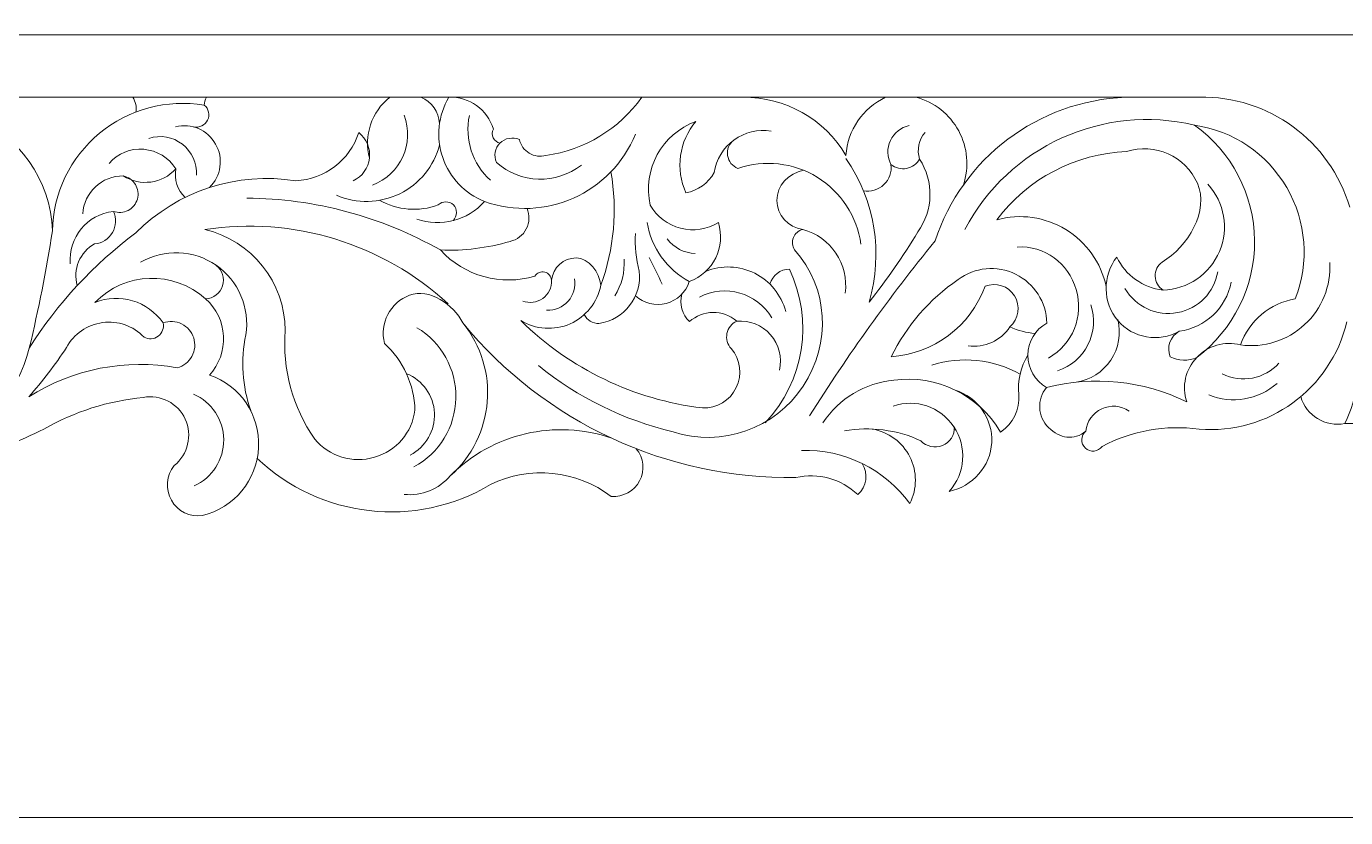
# Model space of a CAD drawing. Header units: millimetres. Extents: x 4330 to 4574, y 4046 to 4299.
# Drawn here: x 4442 to 4529.8, y 4177.5 to 4230 of the extents above; entities that cross this region are included whole.
import ezdxf

# ---------------------------------------------------------------- set-up
doc = ezdxf.new("R2010")
doc.units = ezdxf.units.MM
doc.header["$MEASUREMENT"] = 0
doc.layers.add('Layer 1', color=18, linetype='Continuous', true_color=0x000000)

msp = doc.modelspace()

# ---------------------------------------------------------------- linework, layer by layer
at = {"layer": 'Layer 1', "lineweight": 9}
for points, knots in [([(4329.695, 4299.452), (4329.695, 4299.452), (4573.695, 4299.452), (4573.695, 4299.452), (4573.695, 4299.452), (4573.695, 4177.452), (4573.695, 4177.452), (4573.695, 4177.452), (4329.695, 4177.452), (4329.695, 4177.452), (4329.695, 4177.452), (4329.695, 4299.452), (4329.695, 4299.452)], [0, 0, 0, 0, 0.25, 0.25, 0.25, 0.5, 0.5, 0.5, 0.75, 0.75, 0.75, 1, 1, 1, 1]), ([(4332.822, 4209.265), (4332.546, 4207.351), (4332.842, 4205.399), (4333.676, 4203.653), (4333.676, 4203.653), (4331.695, 4203.653), (4331.695, 4203.653), (4331.695, 4203.653), (4331.695, 4229.493), (4331.695, 4229.493), (4331.695, 4229.493), (4431.466, 4229.493), (4431.466, 4229.493), (4431.466, 4229.493), (4531.695, 4229.493), (4531.695, 4229.493), (4531.695, 4229.493), (4531.695, 4203.653), (4531.695, 4203.653), (4531.695, 4203.653), (4529.714, 4203.653), (4529.714, 4203.653), (4530.547, 4205.399), (4530.844, 4207.351), (4530.567, 4209.265)], [0, 0, 0, 0, 0.111111, 0.111111, 0.111111, 0.222222, 0.222222, 0.222222, 0.333333, 0.333333, 0.333333, 0.444444, 0.444444, 0.444444, 0.555556, 0.555556, 0.555556, 0.666667, 0.666667, 0.666667, 0.777778, 0.777778, 0.777778, 1, 1, 1, 1]), ([(4520.478, 4225.34), (4520.478, 4225.34), (4429.122, 4225.34), (4429.122, 4225.34), (4428.967, 4224.927), (4428.94, 4224.478), (4429.045, 4224.05)], [0, 0, 0, 0, 0.333333, 0.333333, 0.333333, 1, 1, 1, 1]), ([(4438.555, 4225.34), (4438.312, 4224.961), (4438.251, 4224.493), (4438.389, 4224.065), (4441.554, 4222.851), (4443.678, 4219.847), (4443.773, 4216.459), (4443.828, 4218.973), (4444.972, 4221.339), (4446.909, 4222.943), (4448.845, 4224.547), (4451.397, 4225.228), (4453.878, 4224.814)], [0, 0, 0, 0, 0.2, 0.2, 0.2, 0.4, 0.4, 0.4, 0.6, 0.6, 0.6, 1, 1, 1, 1]), ([(4454.015, 4225.34), (4453.935, 4225.175), (4453.888, 4224.997), (4453.878, 4224.814), (4454.17, 4224.571), (4454.26, 4224.161), (4454.096, 4223.818), (4453.932, 4223.476), (4453.54, 4223.292), (4453.167, 4223.366)], [0, 0, 0, 0, 0.25, 0.25, 0.25, 0.5, 0.5, 0.5, 1, 1, 1, 1]), ([(4473.542, 4222.291), (4473.344, 4222.33), (4473.176, 4222.459), (4473.088, 4222.641), (4472.999, 4222.822), (4473.002, 4223.036), (4473.095, 4223.216), (4472.712, 4224.518), (4471.495, 4225.393), (4470.139, 4225.34), (4469.42, 4224.125), (4469.27, 4222.657), (4469.728, 4221.323), (4470.186, 4219.988), (4471.199, 4218.925), (4472.512, 4218.409), (4476.519, 4216.982), (4480.935, 4218.95), (4482.544, 4222.887)], [0, 0, 0, 0, 0.142857, 0.142857, 0.142857, 0.285714, 0.285714, 0.285714, 0.428571, 0.428571, 0.428571, 0.571429, 0.571429, 0.571429, 0.714286, 0.714286, 0.714286, 1, 1, 1, 1]), ([(4478.95, 4220.833), (4477.275, 4219.513), (4474.891, 4219.589), (4473.301, 4221.01), (4473.108, 4221.445), (4473.201, 4221.953), (4473.537, 4222.29), (4473.872, 4222.627), (4474.389, 4222.719), (4474.824, 4222.528), (4474.91, 4222.148), (4475.148, 4221.82), (4475.482, 4221.619), (4475.817, 4221.419), (4476.216, 4221.364), (4476.592, 4221.467), (4479.16, 4221.831), (4481.466, 4223.23), (4482.975, 4225.34)], [0, 0, 0, 0, 0.142857, 0.142857, 0.142857, 0.285714, 0.285714, 0.285714, 0.428571, 0.428571, 0.428571, 0.571429, 0.571429, 0.571429, 0.714286, 0.714286, 0.714286, 1, 1, 1, 1]), ([(4499.171, 4225.34), (4497.658, 4224.622), (4496.652, 4223.143), (4496.543, 4221.471), (4495.111, 4223.888), (4492.506, 4225.361), (4489.698, 4225.34)], [0, 0, 0, 0, 0.333333, 0.333333, 0.333333, 1, 1, 1, 1]), ([(4515.127, 4225.34), (4509.324, 4225.105), (4504.279, 4221.301), (4502.466, 4215.783), (4499.452, 4212.081), (4496.665, 4208.202), (4494.119, 4204.164)], [0, 0, 0, 0, 0.333333, 0.333333, 0.333333, 1, 1, 1, 1]), ([(4504.35, 4219.508), (4504.745, 4220.699), (4504.632, 4222), (4504.036, 4223.104), (4503.44, 4224.208), (4502.422, 4225.016), (4501.209, 4225.34)], [0, 0, 0, 0, 0.333333, 0.333333, 0.333333, 1, 1, 1, 1]), ([(4522.776, 4208.869), (4523.346, 4210.473), (4524.738, 4211.647), (4526.416, 4211.938), (4527.365, 4214.362), (4527.154, 4217.087), (4525.845, 4219.337), (4524.535, 4221.587), (4522.286, 4223.113), (4519.71, 4223.485), (4513.633, 4224.923), (4507.358, 4222.077), (4504.448, 4216.552)], [0, 0, 0, 0, 0.2, 0.2, 0.2, 0.4, 0.4, 0.4, 0.6, 0.6, 0.6, 1, 1, 1, 1]), ([(4454.22, 4219.336), (4454.999, 4220.095), (4455.166, 4221.285), (4454.628, 4222.23), (4454.09, 4223.175), (4453.023, 4223.649), (4451.973, 4223.366)], [0, 0, 0, 0, 0.333333, 0.333333, 0.333333, 1, 1, 1, 1]), ([(4486.118, 4213.087), (4487.715, 4213.661), (4488.572, 4215.392), (4488.057, 4217.008), (4487.306, 4216.548), (4486.4, 4216.412), (4485.547, 4216.63), (4484.693, 4216.849), (4483.963, 4217.407), (4483.525, 4218.172), (4482.997, 4220.525), (4484.302, 4222.907), (4486.568, 4223.733), (4485.443, 4222.412), (4485.184, 4220.562), (4485.905, 4218.985), (4486.7, 4219.125), (4487.388, 4219.618), (4487.776, 4220.326), (4487.907, 4221.195), (4488.38, 4221.976), (4489.089, 4222.495), (4489.799, 4223.014), (4490.691, 4223.227), (4491.559, 4223.088)], [0, 0, 0, 0, 0.111111, 0.111111, 0.111111, 0.222222, 0.222222, 0.222222, 0.333333, 0.333333, 0.333333, 0.444444, 0.444444, 0.444444, 0.555556, 0.555556, 0.555556, 0.666667, 0.666667, 0.666667, 0.777778, 0.777778, 0.777778, 1, 1, 1, 1]), ([(4463.782, 4219.786), (4464.376, 4220.067), (4464.783, 4220.635), (4464.858, 4221.289), (4464.932, 4221.942), (4464.668, 4222.584), (4464.152, 4222.991), (4463.555, 4221.156), (4461.883, 4219.88), (4459.956, 4219.786), (4456.058, 4220.409), (4452.102, 4219.119), (4449.323, 4216.317), (4446.511, 4214.223), (4444.11, 4211.63), (4442.241, 4208.665), (4441.476, 4205.691), (4439.397, 4203.226), (4436.597, 4201.966), (4435.639, 4201.591), (4434.553, 4201.753), (4433.746, 4202.391), (4433.352, 4202.735), (4433.139, 4203.242), (4433.17, 4203.765), (4433.201, 4204.287), (4433.475, 4204.768), (4433.907, 4205.063)], [0, 0, 0, 0, 0.1, 0.1, 0.1, 0.2, 0.2, 0.2, 0.3, 0.3, 0.3, 0.4, 0.4, 0.4, 0.5, 0.5, 0.5, 0.6, 0.6, 0.6, 0.7, 0.7, 0.7, 0.8, 0.8, 0.8, 1, 1, 1, 1]), ([(4453.348, 4220.157), (4453.399, 4220.956), (4453.05, 4221.728), (4452.417, 4222.217), (4451.784, 4222.707), (4450.956, 4222.852), (4450.196, 4222.601)], [0, 0, 0, 0, 0.333333, 0.333333, 0.333333, 1, 1, 1, 1]), ([(4497.697, 4219.125), (4498.19, 4219.034), (4498.697, 4219.184), (4499.06, 4219.529), (4499.423, 4219.874), (4499.6, 4220.368), (4499.535, 4220.865), (4499.826, 4220.631), (4500.205, 4220.537), (4500.571, 4220.607), (4500.937, 4220.677), (4501.253, 4220.904), (4501.436, 4221.229), (4501.239, 4221.844), (4501.378, 4222.517), (4501.8, 4223.006)], [0, 0, 0, 0, 0.166667, 0.166667, 0.166667, 0.333333, 0.333333, 0.333333, 0.5, 0.5, 0.5, 0.666667, 0.666667, 0.666667, 1, 1, 1, 1]), ([(4500.748, 4223.45), (4500.197, 4223.336), (4499.733, 4222.969), (4499.494, 4222.459), (4499.256, 4221.95), (4499.27, 4221.361), (4499.535, 4220.865)], [0, 0, 0, 0, 0.333333, 0.333333, 0.333333, 1, 1, 1, 1]), ([(4519.71, 4223.485), (4522.189, 4221.712), (4523.674, 4218.863), (4523.708, 4215.815), (4523.742, 4212.767), (4522.302, 4209.873), (4519.862, 4208.045), (4519.301, 4207.782), (4518.649, 4207.796), (4518.099, 4208.083), (4517.841, 4208.72), (4518.099, 4209.451), (4518.701, 4209.785), (4520.432, 4210.019), (4521.822, 4211.327), (4522.158, 4213.042)], [0, 0, 0, 0, 0.166667, 0.166667, 0.166667, 0.333333, 0.333333, 0.333333, 0.5, 0.5, 0.5, 0.666667, 0.666667, 0.666667, 1, 1, 1, 1]), ([(4452.594, 4218.673), (4452.091, 4219.167), (4451.862, 4219.876), (4451.979, 4220.572), (4451.518, 4221.32), (4450.728, 4221.805), (4449.851, 4221.878), (4448.975, 4221.95), (4448.12, 4221.607), (4447.541, 4220.944)], [0, 0, 0, 0, 0.25, 0.25, 0.25, 0.5, 0.5, 0.5, 1, 1, 1, 1]), ([(4462.666, 4218.83), (4464.013, 4218.243), (4465.55, 4218.277), (4466.87, 4218.923), (4468.189, 4219.57), (4469.156, 4220.756), (4469.517, 4222.18)], [0, 0, 0, 0, 0.333333, 0.333333, 0.333333, 1, 1, 1, 1]), ([(4489.091, 4222.496), (4488.772, 4222.258), (4488.609, 4221.864), (4488.667, 4221.47), (4488.724, 4221.076), (4488.988, 4220.747), (4489.362, 4220.61), (4491.119, 4221.207), (4493.051, 4220.991), (4494.631, 4220.019), (4496.212, 4219.047), (4497.279, 4217.41), (4497.539, 4215.572)], [0, 0, 0, 0, 0.2, 0.2, 0.2, 0.4, 0.4, 0.4, 0.6, 0.6, 0.6, 1, 1, 1, 1]), ([(4513.84, 4212.764), (4513.503, 4214.34), (4512.532, 4215.707), (4511.156, 4216.545), (4509.779, 4217.383), (4508.127, 4217.62), (4506.572, 4217.195), (4508.62, 4219.926), (4511.791, 4221.591), (4515.201, 4221.728), (4517.079, 4222.333), (4519.111, 4221.423), (4519.91, 4219.618), (4520.709, 4217.814), (4519.277, 4215.37), (4517.566, 4214.386), (4517.262, 4214.167), (4517.087, 4213.811), (4517.099, 4213.436), (4517.111, 4213.062), (4517.306, 4212.719), (4517.624, 4212.52), (4519.27, 4212.569), (4520.735, 4213.574), (4521.373, 4215.092), (4522.011, 4216.61), (4521.721, 4218.342), (4520.604, 4219.552)], [0, 0, 0, 0, 0.1, 0.1, 0.1, 0.2, 0.2, 0.2, 0.3, 0.3, 0.3, 0.4, 0.4, 0.4, 0.5, 0.5, 0.5, 0.6, 0.6, 0.6, 0.7, 0.7, 0.7, 0.8, 0.8, 0.8, 1, 1, 1, 1]), ([(4496.534, 4221.256), (4498.47, 4218.48), (4499.038, 4214.972), (4498.079, 4211.727), (4499.263, 4213.203), (4500.344, 4214.758), (4501.315, 4216.382), (4502.352, 4217.819), (4502.401, 4219.743), (4501.436, 4221.229)], [0, 0, 0, 0, 0.25, 0.25, 0.25, 0.5, 0.5, 0.5, 1, 1, 1, 1]), ([(4447.83, 4217.749), (4448.151, 4217.634), (4448.505, 4217.658), (4448.808, 4217.815), (4449.111, 4217.972), (4449.334, 4218.246), (4449.426, 4218.574), (4449.518, 4218.902), (4449.47, 4219.254), (4449.293, 4219.545), (4449.116, 4219.837), (4448.827, 4220.041), (4448.493, 4220.11), (4447.064, 4220.12), (4445.878, 4219.01), (4445.797, 4217.583)], [0, 0, 0, 0, 0.166667, 0.166667, 0.166667, 0.333333, 0.333333, 0.333333, 0.5, 0.5, 0.5, 0.666667, 0.666667, 0.666667, 1, 1, 1, 1]), ([(4480.914, 4220.384), (4481.358, 4217.856), (4481.126, 4215.254), (4480.242, 4212.844), (4480.021, 4211.707), (4479.259, 4210.749), (4478.199, 4210.279), (4477.14, 4209.81), (4475.91, 4209.892), (4474.92, 4210.493), (4478.194, 4207.275), (4482.438, 4205.232), (4486.996, 4204.682), (4487.949, 4204.644), (4488.833, 4205.176), (4489.246, 4206.035), (4489.66, 4206.894), (4489.534, 4207.905), (4488.909, 4208.626), (4488.662, 4208.898), (4488.558, 4209.271), (4488.63, 4209.632), (4488.702, 4209.993), (4488.943, 4210.299), (4489.276, 4210.455), (4490.125, 4210.528), (4490.959, 4210.193), (4491.522, 4209.552), (4492.084, 4208.912), (4492.307, 4208.036), (4492.125, 4207.203)], [0, 0, 0, 0, 0.090909, 0.090909, 0.090909, 0.181818, 0.181818, 0.181818, 0.272727, 0.272727, 0.272727, 0.363636, 0.363636, 0.363636, 0.454545, 0.454545, 0.454545, 0.545455, 0.545455, 0.545455, 0.636364, 0.636364, 0.636364, 0.727273, 0.727273, 0.727273, 0.818182, 0.818182, 0.818182, 1, 1, 1, 1]), ([(4496.491, 4212.321), (4496.749, 4214.242), (4495.539, 4216.054), (4493.664, 4216.548), (4492.694, 4216.678), (4491.964, 4217.497), (4491.947, 4218.476), (4491.929, 4219.455), (4492.747, 4220.316), (4493.712, 4220.481)], [0, 0, 0, 0, 0.25, 0.25, 0.25, 0.5, 0.5, 0.5, 1, 1, 1, 1]), ([(4465.503, 4218.499), (4466.704, 4217.818), (4468.143, 4217.702), (4469.437, 4218.183), (4469.717, 4218.452), (4470.159, 4218.452), (4470.438, 4218.183), (4470.718, 4217.914), (4470.696, 4217.431), (4470.438, 4217.141)], [0, 0, 0, 0, 0.25, 0.25, 0.25, 0.5, 0.5, 0.5, 1, 1, 1, 1]), ([(4445.429, 4212.818), (4445.119, 4213.899), (4445.6, 4215.052), (4446.585, 4215.595), (4447.081, 4215.636), (4447.524, 4215.917), (4447.772, 4216.348), (4448.02, 4216.778), (4448.043, 4217.3), (4447.83, 4217.749), (4446.089, 4217.555), (4444.82, 4216.014), (4444.968, 4214.269)], [0, 0, 0, 0, 0.2, 0.2, 0.2, 0.4, 0.4, 0.4, 0.6, 0.6, 0.6, 1, 1, 1, 1]), ([(4470.081, 4211.612), (4465.715, 4215.625), (4459.769, 4217.441), (4453.907, 4216.547), (4457.028, 4215.818), (4459.242, 4213.037), (4459.259, 4209.832), (4459.055, 4207.272), (4459.748, 4204.722), (4461.221, 4202.619), (4462.186, 4201.46), (4463.746, 4200.984), (4465.193, 4201.406), (4466.641, 4201.829), (4467.696, 4203.046), (4467.884, 4204.542), (4467.834, 4206.232), (4467.105, 4207.83), (4465.861, 4208.975), (4465.51, 4210.311), (4466.23, 4211.696), (4467.525, 4212.178), (4468.82, 4212.66), (4470.457, 4211.579), (4471.066, 4210.339), (4473.555, 4207.277), (4473.184, 4202.793), (4470.234, 4200.174), (4469.478, 4199.282), (4468.33, 4198.819), (4467.166, 4198.935)], [0, 0, 0, 0, 0.090909, 0.090909, 0.090909, 0.181818, 0.181818, 0.181818, 0.272727, 0.272727, 0.272727, 0.363636, 0.363636, 0.363636, 0.454545, 0.454545, 0.454545, 0.545455, 0.545455, 0.545455, 0.636364, 0.636364, 0.636364, 0.727273, 0.727273, 0.727273, 0.818182, 0.818182, 0.818182, 1, 1, 1, 1]), ([(4476.959, 4213.168), (4476.947, 4213.429), (4476.765, 4213.651), (4476.512, 4213.714), (4476.259, 4213.778), (4475.999, 4213.675), (4475.865, 4213.451), (4473.611, 4212.776), (4471.168, 4213.451), (4469.578, 4215.185), (4471.141, 4215.117), (4472.704, 4215.311), (4474.203, 4215.758), (4474.671, 4215.858), (4475.069, 4216.161), (4475.288, 4216.586), (4475.508, 4217.011), (4475.526, 4217.509), (4475.335, 4217.948)], [0, 0, 0, 0, 0.142857, 0.142857, 0.142857, 0.285714, 0.285714, 0.285714, 0.428571, 0.428571, 0.428571, 0.571429, 0.571429, 0.571429, 0.714286, 0.714286, 0.714286, 1, 1, 1, 1]), ([(4476.098, 4207.5), (4478.714, 4205.383), (4481.769, 4203.879), (4485.042, 4203.096), (4488.283, 4202.043), (4491.828, 4203.289), (4493.699, 4206.137), (4495.569, 4208.986), (4495.385, 4212.639), (4493.13, 4215.195), (4492.972, 4215.437), (4492.942, 4215.739), (4493.047, 4216.008), (4493.153, 4216.276), (4493.384, 4216.478), (4493.664, 4216.548)], [0, 0, 0, 0, 0.166667, 0.166667, 0.166667, 0.333333, 0.333333, 0.333333, 0.5, 0.5, 0.5, 0.666667, 0.666667, 0.666667, 1, 1, 1, 1]), ([(4483.322, 4217.013), (4483.597, 4215.342), (4484.628, 4213.893), (4486.118, 4213.087), (4485.892, 4212.374), (4485.317, 4211.825), (4484.593, 4211.634), (4483.87, 4211.442), (4483.093, 4211.638), (4482.544, 4212.146)], [0, 0, 0, 0, 0.25, 0.25, 0.25, 0.5, 0.5, 0.5, 1, 1, 1, 1]), ([(4479.132, 4210.886), (4479.326, 4210.52), (4479.706, 4210.292), (4480.12, 4210.294), (4481.802, 4210.55), (4482.983, 4212.084), (4482.795, 4213.775), (4482.571, 4214.591), (4482.489, 4215.44), (4482.552, 4216.285)], [0, 0, 0, 0, 0.25, 0.25, 0.25, 0.5, 0.5, 0.5, 1, 1, 1, 1]), ([(4449.642, 4214.37), (4451.211, 4215.279), (4453.164, 4215.205), (4454.659, 4214.178), (4456.154, 4213.151), (4456.921, 4211.33), (4456.637, 4209.539), (4456.29, 4207.864), (4456.403, 4206.127), (4456.963, 4204.512)], [0, 0, 0, 0, 0.25, 0.25, 0.25, 0.5, 0.5, 0.5, 1, 1, 1, 1]), ([(4510.015, 4208.003), (4511.612, 4208.909), (4512.373, 4210.795), (4511.852, 4212.555), (4511.332, 4214.316), (4509.757, 4215.489), (4507.924, 4215.381)], [0, 0, 0, 0, 0.333333, 0.333333, 0.333333, 1, 1, 1, 1]), ([(4454.665, 4214.164), (4455.076, 4213.846), (4455.247, 4213.307), (4455.094, 4212.811), (4454.941, 4212.315), (4454.485, 4211.965), (4453.966, 4211.934), (4451.841, 4213.845), (4448.591, 4213.739), (4446.6, 4211.689), (4448.241, 4212.358), (4450.129, 4211.794), (4451.138, 4210.337)], [0, 0, 0, 0, 0.2, 0.2, 0.2, 0.4, 0.4, 0.4, 0.6, 0.6, 0.6, 1, 1, 1, 1]), ([(4475.054, 4211.792), (4475.497, 4211.623), (4475.996, 4211.688), (4476.38, 4211.967), (4476.764, 4212.245), (4476.982, 4212.694), (4476.959, 4213.168), (4477.042, 4214.014), (4477.755, 4214.658), (4478.605, 4214.655), (4479.455, 4214.653), (4480.163, 4213.691), (4480.242, 4212.844)], [0, 0, 0, 0, 0.2, 0.2, 0.2, 0.4, 0.4, 0.4, 0.6, 0.6, 0.6, 1, 1, 1, 1]), ([(4492.533, 4211.106), (4492.242, 4212.207), (4491.492, 4213.129), (4490.473, 4213.637), (4489.455, 4214.145), (4488.272, 4214.193), (4487.218, 4213.762)], [0, 0, 0, 0, 0.333333, 0.333333, 0.333333, 1, 1, 1, 1]), ([(4491.175, 4203.701), (4493.773, 4206.446), (4494.411, 4210.504), (4492.777, 4213.911), (4492.175, 4213.899), (4491.65, 4213.501), (4491.476, 4212.924)], [0, 0, 0, 0, 0.333333, 0.333333, 0.333333, 1, 1, 1, 1]), ([(4528.716, 4214.355), (4528.798, 4212.796), (4528.183, 4211.281), (4527.037, 4210.221), (4525.891, 4209.16), (4524.324, 4208.666), (4522.776, 4208.869), (4521.725, 4209.147), (4520.606, 4208.829), (4519.861, 4208.038), (4519.115, 4207.248), (4518.858, 4206.124), (4519.197, 4205.092), (4516.299, 4206.504), (4512.996, 4206.843), (4509.872, 4206.049), (4509.105, 4206.489), (4508.633, 4207.306), (4508.636, 4208.19), (4508.639, 4209.074), (4509.125, 4209.893), (4509.895, 4210.328), (4509.867, 4211.714), (4509.065, 4212.968), (4507.818, 4213.575), (4506.57, 4214.181), (4505.103, 4214.048), (4503.995, 4213.214), (4502.098, 4211.91), (4500.564, 4210.145), (4499.54, 4208.083), (4502.366, 4208.287), (4504.812, 4210.117), (4505.801, 4212.773), (4506.518, 4213.058), (4507.337, 4212.793), (4507.751, 4212.141), (4508.164, 4211.489), (4508.01, 4210.595), (4507.447, 4210.068), (4507.973, 4209.826), (4508.539, 4209.681), (4509.117, 4209.639)], [0, 0, 0, 0, 0.066667, 0.066667, 0.066667, 0.133333, 0.133333, 0.133333, 0.2, 0.2, 0.2, 0.266667, 0.266667, 0.266667, 0.333333, 0.333333, 0.333333, 0.4, 0.4, 0.4, 0.466667, 0.466667, 0.466667, 0.533333, 0.533333, 0.533333, 0.6, 0.6, 0.6, 0.666667, 0.666667, 0.666667, 0.733333, 0.733333, 0.733333, 0.8, 0.8, 0.8, 0.866667, 0.866667, 0.866667, 1, 1, 1, 1]), ([(4518.701, 4209.785), (4517.343, 4209.02), (4515.635, 4209.315), (4514.613, 4210.491), (4513.592, 4211.667), (4513.601, 4213.48), (4514.548, 4214.717), (4515.123, 4213.5), (4516.286, 4212.669), (4517.624, 4212.52)], [0, 0, 0, 0, 0.25, 0.25, 0.25, 0.5, 0.5, 0.5, 1, 1, 1, 1]), ([(4476.64, 4211.183), (4477.182, 4211.154), (4477.708, 4211.373), (4478.069, 4211.779), (4478.43, 4212.184), (4478.587, 4212.729), (4478.495, 4213.264)], [0, 0, 0, 0, 0.333333, 0.333333, 0.333333, 1, 1, 1, 1]), ([(4515.094, 4212.616), (4515.804, 4211.401), (4517.202, 4210.763), (4518.586, 4211.023), (4519.969, 4211.282), (4521.035, 4212.352), (4521.256, 4213.742)], [0, 0, 0, 0, 0.333333, 0.333333, 0.333333, 1, 1, 1, 1]), ([(4489.276, 4210.455), (4488.368, 4211.24), (4487.019, 4211.225), (4486.13, 4210.42), (4485.641, 4210.894), (4485.449, 4211.598), (4485.63, 4212.255)], [0, 0, 0, 0, 0.333333, 0.333333, 0.333333, 1, 1, 1, 1]), ([(4435.846, 4203.317), (4436.17, 4203.949), (4436.176, 4204.697), (4435.863, 4205.335), (4435.549, 4205.973), (4434.958, 4206.424), (4434.26, 4206.555), (4433.561, 4206.685), (4432.842, 4206.478), (4432.32, 4205.996), (4431.798, 4205.515), (4431.533, 4204.82), (4431.607, 4204.113), (4431.865, 4202.685), (4432.806, 4201.475), (4434.126, 4200.873), (4435.447, 4200.271), (4436.968, 4200.349), (4438.215, 4201.091), (4439.903, 4201.771), (4441.572, 4202.5), (4443.218, 4203.277), (4445.245, 4204.441), (4447.497, 4205.159), (4449.823, 4205.384), (4450.972, 4205.594), (4452.119, 4205.002), (4452.612, 4203.943), (4453.105, 4202.884), (4452.783, 4201.595), (4451.883, 4200.851), (4451.346, 4200.198), (4451.267, 4199.28), (4451.686, 4198.545), (4452.104, 4197.81), (4452.916, 4197.408), (4453.752, 4197.537), (4455.868, 4198.043), (4457.391, 4199.893), (4457.481, 4202.067), (4457.571, 4204.241), (4456.279, 4206.186), (4454.212, 4206.866), (4454.861, 4207.567), (4455.2, 4208.5), (4455.154, 4209.454), (4455.107, 4210.408), (4454.681, 4211.3), (4453.966, 4211.934)], [0, 0, 0, 0, 0.058824, 0.058824, 0.058824, 0.117647, 0.117647, 0.117647, 0.176471, 0.176471, 0.176471, 0.235294, 0.235294, 0.235294, 0.294118, 0.294118, 0.294118, 0.352941, 0.352941, 0.352941, 0.411765, 0.411765, 0.411765, 0.470588, 0.470588, 0.470588, 0.529412, 0.529412, 0.529412, 0.588235, 0.588235, 0.588235, 0.647059, 0.647059, 0.647059, 0.705882, 0.705882, 0.705882, 0.764706, 0.764706, 0.764706, 0.823529, 0.823529, 0.823529, 0.882353, 0.882353, 0.882353, 1, 1, 1, 1]), ([(4510.617, 4207.161), (4511.492, 4207.445), (4512.217, 4208.067), (4512.631, 4208.888), (4513.045, 4209.709), (4513.116, 4210.658), (4512.825, 4211.53)], [0, 0, 0, 0, 0.333333, 0.333333, 0.333333, 1, 1, 1, 1]), ([(4442.212, 4205.425), (4445.141, 4207.284), (4448.665, 4207.972), (4452.079, 4207.353), (4452.493, 4207.463), (4452.844, 4207.738), (4453.05, 4208.113), (4453.256, 4208.489), (4453.301, 4208.93), (4453.171, 4209.338), (4453.042, 4209.747), (4452.752, 4210.084), (4452.367, 4210.273), (4451.983, 4210.461), (4451.54, 4210.485), (4451.138, 4210.337), (4451.216, 4210.004), (4451.089, 4209.657), (4450.815, 4209.452), (4450.541, 4209.248), (4450.166, 4209.228), (4449.869, 4209.397), (4449.157, 4210.141), (4448.131, 4210.499), (4447.111, 4210.36), (4446.09, 4210.221), (4445.201, 4209.609), (4444.713, 4208.702), (4443.961, 4207.55), (4443.124, 4206.455), (4442.212, 4205.425)], [0, 0, 0, 0, 0.1, 0.1, 0.1, 0.2, 0.2, 0.2, 0.3, 0.3, 0.3, 0.4, 0.4, 0.4, 0.5, 0.5, 0.5, 0.6, 0.6, 0.6, 0.7, 0.7, 0.7, 0.8, 0.8, 0.8, 0.9, 0.9, 0.9, 1, 1, 1, 1]), ([(4511.837, 4206.397), (4512.78, 4206.537), (4513.621, 4207.07), (4514.149, 4207.863), (4514.678, 4208.657), (4514.847, 4209.633), (4514.612, 4210.557)], [0, 0, 0, 0, 0.333333, 0.333333, 0.333333, 1, 1, 1, 1]), ([(4515.364, 4204.481), (4514.826, 4204.845), (4514.135, 4204.9), (4513.547, 4204.624), (4512.958, 4204.349), (4512.559, 4203.79), (4512.494, 4203.144), (4512.328, 4203.006), (4512.229, 4202.804), (4512.223, 4202.589), (4512.216, 4202.374), (4512.302, 4202.167), (4512.459, 4202.02), (4512.615, 4201.873), (4512.828, 4201.8), (4513.042, 4201.82), (4513.257, 4201.84), (4513.451, 4201.95), (4513.578, 4202.124), (4515.55, 4203.178), (4517.806, 4203.579), (4520.019, 4203.271), (4524.607, 4202.904), (4528.776, 4205.927), (4529.841, 4210.405)], [0, 0, 0, 0, 0.111111, 0.111111, 0.111111, 0.222222, 0.222222, 0.222222, 0.333333, 0.333333, 0.333333, 0.444444, 0.444444, 0.444444, 0.555556, 0.555556, 0.555556, 0.666667, 0.666667, 0.666667, 0.777778, 0.777778, 0.777778, 1, 1, 1, 1]), ([(4467.819, 4200.761), (4469.503, 4201.677), (4470.566, 4203.426), (4470.603, 4205.343), (4470.64, 4207.26), (4469.663, 4209.038), (4468.015, 4210.018)], [0, 0, 0, 0, 0.333333, 0.333333, 0.333333, 1, 1, 1, 1]), ([(4471.066, 4210.339), (4476.502, 4203.717), (4484.65, 4199.932), (4493.216, 4200.055), (4494.687, 4200.393), (4496.231, 4199.97), (4497.325, 4198.929), (4497.917, 4199.448), (4498.043, 4200.32), (4497.621, 4200.985)], [0, 0, 0, 0, 0.25, 0.25, 0.25, 0.5, 0.5, 0.5, 1, 1, 1, 1]), ([(4508.639, 4208.195), (4508.155, 4207.413), (4507.943, 4206.493), (4508.035, 4205.578), (4508.116, 4204.589), (4507.652, 4203.634), (4506.826, 4203.084), (4505.363, 4205.554), (4502.57, 4206.911), (4499.725, 4206.53), (4497.806, 4206.351), (4496.074, 4205.313), (4495.014, 4203.704)], [0, 0, 0, 0, 0.2, 0.2, 0.2, 0.4, 0.4, 0.4, 0.6, 0.6, 0.6, 1, 1, 1, 1]), ([(4467.566, 4201.553), (4468.605, 4202.087), (4469.236, 4203.179), (4469.179, 4204.346), (4469.123, 4205.513), (4468.406, 4206.532), (4467.32, 4206.963)], [0, 0, 0, 0, 0.333333, 0.333333, 0.333333, 1, 1, 1, 1]), ([(4509.872, 4206.049), (4509.22, 4205.257), (4509.282, 4204.098), (4510.014, 4203.38), (4510.745, 4202.662), (4511.714, 4202.478), (4512.494, 4203.144)], [0, 0, 0, 0, 0.333333, 0.333333, 0.333333, 1, 1, 1, 1]), ([(4453.199, 4199.498), (4454.407, 4200.043), (4455.179, 4201.251), (4455.165, 4202.576), (4455.152, 4203.901), (4454.377, 4205.085), (4453.158, 4205.606)], [0, 0, 0, 0, 0.333333, 0.333333, 0.333333, 1, 1, 1, 1]), ([(4503.794, 4205.875), (4505.305, 4205.404), (4506.307, 4203.972), (4506.232, 4202.391), (4506.158, 4200.809), (4504.96, 4199.465), (4503.411, 4199.138), (4504.484, 4200.333), (4504.606, 4202.104), (4503.709, 4203.435), (4502.812, 4204.766), (4501.189, 4205.34), (4499.679, 4204.794)], [0, 0, 0, 0, 0.2, 0.2, 0.2, 0.4, 0.4, 0.4, 0.6, 0.6, 0.6, 1, 1, 1, 1]), ([(4496.439, 4203.153), (4498.156, 4203.462), (4499.928, 4203.237), (4501.515, 4202.509), (4501.88, 4202.111), (4502.456, 4201.983), (4502.955, 4202.189), (4503.455, 4202.396), (4503.773, 4202.881), (4503.75, 4203.421)], [0, 0, 0, 0, 0.25, 0.25, 0.25, 0.5, 0.5, 0.5, 1, 1, 1, 1]), ([(4498.287, 4203.281), (4499.366, 4203.098), (4500.294, 4202.414), (4500.788, 4201.438), (4501.282, 4200.462), (4501.28, 4199.303), (4500.79, 4198.325), (4499.114, 4200.62), (4496.419, 4201.944), (4493.578, 4201.866)], [0, 0, 0, 0, 0.25, 0.25, 0.25, 0.5, 0.5, 0.5, 1, 1, 1, 1]), ([(4457.375, 4201.347), (4461.578, 4197.347), (4467.921, 4196.625), (4472.91, 4199.587), (4475.518, 4200.863), (4478.625, 4200.559), (4480.939, 4198.805), (4481.719, 4198.74), (4482.462, 4199.15), (4482.823, 4199.845), (4483.184, 4200.539), (4483.101, 4201.372), (4482.599, 4201.973)], [0, 0, 0, 0, 0.2, 0.2, 0.2, 0.4, 0.4, 0.4, 0.6, 0.6, 0.6, 1, 1, 1, 1])]:
    msp.add_open_spline(points, degree=3, knots=knots, dxfattribs=at)
for points in [[(4449.324, 4224.354), (4449.384, 4224.696), (4449.314, 4225.047), (4449.126, 4225.34)], [(4466.209, 4225.34), (4464.993, 4224.376), (4464.462, 4222.785), (4464.859, 4221.285)], [(4469.517, 4223.59), (4469.473, 4224.361), (4468.995, 4225.039), (4468.284, 4225.34)], [(4530.035, 4218.026), (4528.731, 4222.446), (4524.635, 4225.443), (4520.028, 4225.34)], [(4465.057, 4219.499), (4466.92, 4220.205), (4467.865, 4222.279), (4467.169, 4224.147)], [(4471.504, 4224.126), (4471.167, 4222.542), (4471.698, 4220.9), (4472.901, 4219.816)], [(4448.493, 4220.11), (4449.613, 4219.394), (4451.085, 4219.588), (4451.979, 4220.572)], [(4469.578, 4215.185), (4465.648, 4217.406), (4461.22, 4218.594), (4456.706, 4218.636)], [(4468.009, 4217.229), (4469.612, 4216.683), (4471.384, 4217.146), (4472.512, 4218.409)], [(4442.241, 4208.665), (4442.863, 4211.24), (4443.374, 4213.84), (4443.773, 4216.459)], [(4484.661, 4215.919), (4485.104, 4215.335), (4485.785, 4214.98), (4486.517, 4214.954)], [(4481.177, 4212.135), (4481.631, 4212.864), (4481.845, 4213.716), (4481.788, 4214.573)], [(4483.466, 4214.675), (4483.749, 4214.088), (4484.037, 4213.504), (4484.33, 4212.922)], [(4491.609, 4210.675), (4490.625, 4212.343), (4488.508, 4212.949), (4486.793, 4212.049)], [(4504.66, 4208.818), (4505.752, 4208.669), (4506.832, 4209.154), (4507.447, 4210.068)], [(4508.121, 4206.937), (4506.325, 4207.93), (4504.202, 4208.147), (4502.243, 4207.536)], [(4521.562, 4206.955), (4522.835, 4206.32), (4524.372, 4206.606), (4525.331, 4207.657)], [(4520.668, 4205.551), (4522.204, 4204.93), (4523.957, 4205.226), (4525.203, 4206.317)], [(4526.78, 4205.437), (4527.146, 4204.169), (4528.42, 4203.393), (4529.714, 4203.653)], [(4480.967, 4202.669), (4477.206, 4203.968), (4473.036, 4203.001), (4470.234, 4200.174)]]:
    msp.add_open_spline(points, degree=3, dxfattribs=at)

doc.saveas('drawing.dxf')
